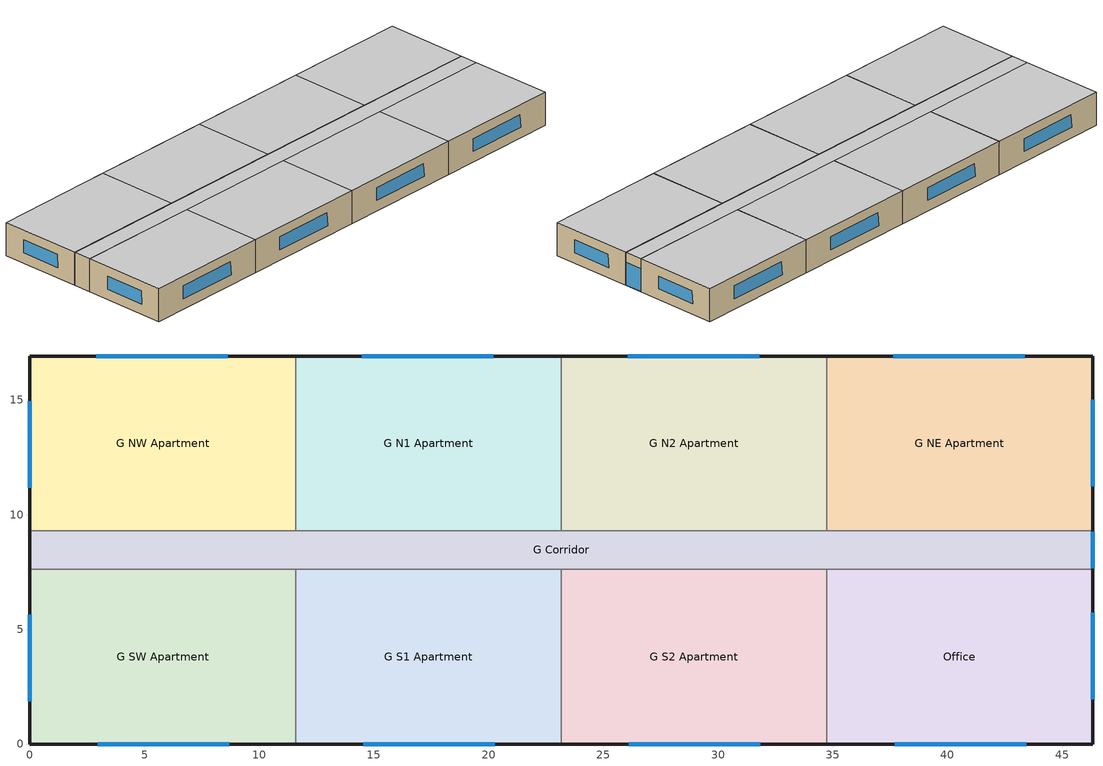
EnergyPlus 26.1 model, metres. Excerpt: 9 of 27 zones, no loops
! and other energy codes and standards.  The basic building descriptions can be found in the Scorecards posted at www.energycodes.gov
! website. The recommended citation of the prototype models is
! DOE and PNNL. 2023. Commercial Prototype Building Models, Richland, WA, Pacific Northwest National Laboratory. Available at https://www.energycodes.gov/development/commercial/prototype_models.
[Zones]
G SW Apartment
 floor ground (gGFloorSWA_Ffactor): 0,7.62 11.58,7.62 11.58,0 0,0 z0
 wall outside (CN_Ext_Wall): 0,7.62 0,0 11.58,0 z0:3.05
 wall to G Corridor (int_wall): 11.58,7.62 0,7.62 z0:3.05
 wall to G S1 Apartment (int_wall): 11.58,0 11.58,7.62 z0:3.05
 window (ResWindow_U_0.5946_SHGC_0.39): 8.69,0,0.95 8.57,0,2.16 2.95,0,2.16 2.95,0,0.98; 0,1.87,0.95 0,1.94,2.16 0,5.64,2.16 0,5.64,0.98
 ceiling adiabatic (int_slab_ceiling): 11.58,0 11.58,7.62 0,7.62 0,0 z3.05
G S1 Apartment
 floor ground (gGFloorS1A_Ffactor): 11.58,7.62 23.16,7.62 23.16,0 11.58,0 z0
 wall outside (CN_Ext_Wall): 11.58,0 23.16,0 z0:3.05
 wall to G Corridor (int_wall): 23.16,7.62 11.58,7.62 z0:3.05
 wall to G S2 Apartment (int_wall): 23.16,0 23.16,7.62 z0:3.05
 window (ResWindow_U_0.5946_SHGC_0.39): 20.27,0,0.95 20.15,0,2.16 14.53,0,2.16 14.53,0,0.98
 ceiling adiabatic (int_slab_ceiling): 23.16,0 23.16,7.62 11.58,7.62 11.58,0 z3.05
G S2 Apartment
 floor ground (gGFloorS2A_Ffactor): 23.16,7.62 34.75,7.62 34.75,0 23.16,0 z0
 wall outside (CN_Ext_Wall): 23.16,0 34.75,0 z0:3.05
 wall to G Corridor (int_wall): 34.75,7.62 23.16,7.62 z0:3.05
 wall to Office (int_wall): 34.75,0 34.75,7.62 z0:3.05
 window (ResWindow_U_0.5946_SHGC_0.39): 31.85,0,0.95 31.73,0,2.16 26.12,0,2.16 26.12,0,0.98
 ceiling adiabatic (int_slab_ceiling): 34.75,0 34.75,7.62 23.16,7.62 23.16,0 z3.05
Office
 floor ground (gGFloorSEA_Ffactor): 34.75,7.62 46.33,7.62 46.33,0 34.75,0 z0
 wall outside (CN_Ext_Wall): 34.75,0 46.33,0 46.33,7.62 z0:3.05
 wall to G Corridor (int_wall): 46.33,7.62 34.75,7.62 z0:3.05
 window (NonresWindow_U_0.5946_SHGC_0.25): 43.43,0,0.95 43.32,0,2.16 37.7,0,2.16 37.7,0,0.98; 46.33,5.71,0.95 46.33,5.64,2.16 46.33,1.94,2.16 46.33,1.94,0.98
 ceiling adiabatic (int_slab_ceiling): 46.33,0 46.33,7.62 34.75,7.62 34.75,0 z3.05
G NW Apartment
 floor ground (gGFloorNWA_Ffactor): 0,16.92 11.58,16.92 11.58,9.3 0,9.3 z0
 wall outside (CN_Ext_Wall): 11.58,16.92 0,16.92 0,9.3 z0:3.05
 wall to G Corridor (int_wall): 0,9.3 11.58,9.3 z0:3.05
 wall to G N1 Apartment (int_wall): 11.58,9.3 11.58,16.92 z0:3.05
 window (ResWindow_U_0.5946_SHGC_0.39): 0,11.16,0.95 0,11.24,2.16 0,14.94,2.16 0,14.94,0.98; 2.89,16.92,0.95 3.01,16.92,2.16 8.63,16.92,2.16 8.63,16.92,0.98
 ceiling adiabatic (int_slab_ceiling): 11.58,9.3 11.58,16.92 0,16.92 0,9.3 z3.05
G N1 Apartment
 floor ground (gGFloorN1A_Ffactor): 11.58,16.92 23.16,16.92 23.16,9.3 11.58,9.3 z0
 wall outside (CN_Ext_Wall): 23.16,16.92 11.58,16.92 z0:3.05
 wall to G Corridor (int_wall): 11.58,9.3 23.16,9.3 z0:3.05
 wall to G N2 Apartment (int_wall): 23.16,9.3 23.16,16.92 z0:3.05
 window (ResWindow_U_0.5946_SHGC_0.39): 14.48,16.92,0.95 14.59,16.92,2.16 20.21,16.92,2.16 20.21,16.92,0.98
 ceiling adiabatic (int_slab_ceiling): 23.16,9.3 23.16,16.92 11.58,16.92 11.58,9.3 z3.05
G N2 Apartment
 floor ground (gGFloorN2A_Ffactor): 23.16,16.92 34.75,16.92 34.75,9.3 23.16,9.3 z0
 wall outside (CN_Ext_Wall): 34.75,16.92 23.16,16.92 z0:3.05
 wall to G Corridor (int_wall): 23.16,9.3 34.75,9.3 z0:3.05
 wall to G NE Apartment (int_wall): 34.75,9.3 34.75,16.92 z0:3.05
 window (ResWindow_U_0.5946_SHGC_0.39): 26.06,16.92,0.95 26.17,16.92,2.16 31.79,16.92,2.16 31.79,16.92,0.98
 ceiling adiabatic (int_slab_ceiling): 34.75,9.3 34.75,16.92 23.16,16.92 23.16,9.3 z3.05
G NE Apartment
 floor ground (gGFloorNEA_Ffactor): 34.75,16.92 46.33,16.92 46.33,9.3 34.75,9.3 z0
 wall outside (CN_Ext_Wall): 46.33,9.3 46.33,16.92 34.75,16.92 z0:3.05
 wall to G Corridor (int_wall): 34.75,9.3 46.33,9.3 z0:3.05
 window (ResWindow_U_0.5946_SHGC_0.39): 46.33,15.01,0.95 46.33,14.93,2.16 46.33,11.24,2.16 46.33,11.24,0.98; 37.64,16.92,0.95 37.76,16.92,2.16 43.37,16.92,2.16 43.37,16.92,0.98
 ceiling adiabatic (int_slab_ceiling): 46.33,9.3 46.33,16.92 34.75,16.92 34.75,9.3 z3.05
G Corridor
 floor ground (gFloorC_Ffactor): 0,9.3 46.33,9.3 46.33,7.62 0,7.62 z0
 wall outside (CN_Ext_Wall): 0,9.3 0,7.62 / 46.33,7.62 46.33,9.3 z0:3.05
 window (NonresWindow_U_0.5946_SHGC_0.25): 46.33,7.67 46.33,9.25 z0.03:2.13
 ceiling adiabatic (int_slab_ceiling): 46.33,7.62 46.33,9.3 0,9.3 0,7.62 z3.05
[Building]
ApartmentMidRise: North Axis {deg}=0; Terrain=City; Loads Convergence Tolerance Value {W}=0.04; Temperature Convergence Tolerance Value {deltaC}=0.4; Solar Distribution=FullExterior; Maximum Number of Warmup Days=25; Minimum Number of Warmup Days=6
[Site:Location]
Atlanta-Hartsfield.Jackson.Intl.AP_GA_USA WMO=722190: Latitude {deg}=33.64; Longitude {deg}=-84.43; Time Zone {hr}=-5; Elevation {m}=313
[SizingPeriod:DesignDay] Day of Month=21; Dry-Bulb Temperature Range Modifier Type=DefaultMultipliers; Humidity Condition Type=Wetbulb; Barometric Pressure {Pa}=97621; Rain Indicator=No; Snow Indicator=No; Daylight Saving Time Indicator=No
Name | Month | Day Type | Maximum Dry-Bulb Temperature {C} | Daily Dry-Bulb Temperature Range {deltaC} | Wetbulb or DewPoint at Maximum Dry-Bulb {C} | Wind Speed {m/s} | Wind Direction {deg} | Solar Model Indicator | Sky Clearness | ASHRAE Clear Sky Optical Depth for Beam Irradiance (taub) | ASHRAE Clear Sky Optical Depth for Diffuse Irradiance (taud)
Atlanta-Hartsfield.Jackson.Intl.AP_GA_USA Ann Htg 99.6% Condns DB | 1 | WinterDesignDay | -6.3 | 0 | -6.3 | 5.3 | 320 | ASHRAEClearSky | 0
Atlanta-Hartsfield.Jackson.Intl.AP_GA_USA Ann Clg .4% Condns DB=>MWB | 7 | SummerDesignDay | 34.4 | 9.5 | 23.5 | 4 | 300 | ASHRAETau |  | 0.556 | 1.779
[Site:WaterMainsTemperature]
Calculation Method=Correlation; Annual Average Outdoor Air Temperature {C}=16.6; Maximum Difference In Monthly Average Outdoor Air Temperatures {deltaC}=22.5
[Site:GroundTemperature:FCfactorMethod]
16, 11.9, 7.7, 4, 7.9, 13.8, 17.2, 20.8, 24.8, 26.1, 26.5, 22.5
[Material]
Name | Roughness | Thickness {m} | Conductivity {W/m-K} | Density {kg/m3} | Specific Heat {J/kg-K} | Thermal Absorptance | Solar Absorptance | Visible Absorptance
Std Wood 6inch | MediumSmooth | 0.15 | 0.12 | 540 | 1210 | 0.9 | 0.7 | 0.7
G01 13mm gypsum board | Smooth | 0.0127 | 0.16 | 800 | 1090 | 0.9 | 0.7 | 0.5
100mm Normalweight concrete floor | MediumRough | 0.1016 | 2.31 | 2322 | 832
[Material:NoMass] Thermal Absorptance=0.9; Solar Absorptance=0.7
Name | Roughness | Thermal Resistance {m2-K/W} | Visible Absorptance
CP02 CARPET PAD | VeryRough | 0.21648 | 0.8
CN_Wall_Insulation | MediumRough | 2.33 | 0.7
[Construction]
InteriorFurnishings: Std Wood 6inch
int_wall: G01 13mm gypsum board, G01 13mm gypsum board
int_slab_ceiling: CP02 CARPET PAD, 100mm Normalweight concrete floor
NonresWindow_U_0.5946_SHGC_0.25: Nonres Window Glazing Layer
ResWindow_U_0.5946_SHGC_0.39: Res Window Glazing Layer
CN_Ext_Wall: CN_Wall_Insulation
[WindowMaterial:SimpleGlazingSystem] U-Factor {W/m2-K}=5.8; Solar Heat Gain Coefficient=0.7
Name | Visible Transmittance
Nonres Window Glazing Layer | 0.25
Res Window Glazing Layer | 0.39
[Construction:FfactorGroundFloor] F-Factor {W/m-K}=1.26363
Name | Area {m2} | PerimeterExposed {m}
gFloorC_Ffactor | 77.6585 | 3.3526
gGFloorN1A_Ffactor; gGFloorN2A_Ffactor; gGFloorS1A_Ffactor; gGFloorS2A_Ffactor | 88.2487 | 11.5818
gGFloorNEA_Ffactor; gGFloorNWA_Ffactor; gGFloorSWA_Ffactor; gGFloorSEA_Ffactor | 88.2487 | 19.2014
[Zone] Type=1; Multiplier=1
G SW Apartment; G NW Apartment; Office; G NE Apartment; G N1 Apartment; G N2 Apartment; G S1 Apartment; G S2 Apartment; G Corridor
[InternalMass] Construction=InteriorFurnishings; Surface Area {m2}=88.2493
Name | Zone or ZoneList
G InternalMass SWA | G SW Apartment
G InternalMass NWA | G NW Apartment
G InternalMass SEA | Office
G InternalMass NEA | G NE Apartment
G InternalMass N1A | G N1 Apartment
G InternalMass N2A | G N2 Apartment
G InternalMass S1A | G S1 Apartment
G InternalMass S2A | G S2 Apartment
[People] Fraction Radiant=1; Sensible Heat Fraction=autosize; Activity Level Schedule=Activity Schedule
Name | Zone or ZoneList or Space or SpaceList | Number of People Schedule | Number of People Calculation Method | Number of People | Floor Area per Person {m2/person}
Occup_GSW | G SW Apartment | OCC_APT_SCH_WORKING_FAMILY | People | 2.5
Occup_GNW | G NW Apartment | OCC_APT_SCH_STAY_HOME_FAMILY | People | 2.5
Occup_Office | Office | OCC_OFF_w_SB_SCH | Area/Person |  | 18.5806
Occup_GNE | G NE Apartment | OCC_APT_SCH_STAY_HOME_FAMILY | People | 2.5
Occup_GN1 | G N1 Apartment | OCC_APT_SCH_STAY_HOME_FAMILY | People | 2.5
Occup_GN2 | G N2 Apartment | OCC_APT_SCH_STAY_HOME_FAMILY | People | 2.5
Occup_GS1 | G S1 Apartment | OCC_APT_SCH_WORKING_FAMILY | People | 2.5
Occup_GS2 | G S2 Apartment | OCC_APT_SCH_WORKING_FAMILY | People | 2.5
Occup_G CORRIDOR | G Corridor | OCC_APT_SCH_CORRIDOR | People | 4.18
[Lights] Design Level Calculation Method=Watts/Area; Return Air Fraction=0; Fraction Radiant=0.6; Fraction Visible=0.2; Fraction Replaceable=1; Return Air Fraction Calculated from Plenum Temperature=No
Name | Zone or ZoneList or Space or SpaceList | Schedule | Watts per Floor Area {W/m2}
Lighting_hardwired_GSW | G SW Apartment | ltg_sch_apartment_hardwired | 16.46877
Lighting_hardwired_GNW | G NW Apartment | ltg_sch_apartment_hardwired | 16.46877
Lighting_hardwired_Office | Office | ltg_sch_office | 11.84029
Lighting_hardwired_GNE | G NE Apartment | ltg_sch_apartment_hardwired | 16.46877
Lighting_hardwired_GN1 | G N1 Apartment | ltg_sch_apartment_hardwired | 16.46877
Lighting_hardwired_GN2 | G N2 Apartment | ltg_sch_apartment_hardwired | 16.46877
Lighting_hardwired_GS1 | G S1 Apartment | ltg_sch_apartment_hardwired | 16.46877
Lighting_hardwired_GS2 | G S2 Apartment | ltg_sch_apartment_hardwired | 16.46877
Lighting_hardwired_GC | G Corridor | ltg_sch_corridor | 5.81832
Lighting_plugin_GSW | G SW Apartment | ltg_sch_apartment_plugin | 0.96875
Lighting_plugin_GNW | G NW Apartment | ltg_sch_apartment_plugin | 0.96875
Lighting_plugin_GNE | G NE Apartment | ltg_sch_apartment_plugin | 0.96875
Lighting_plugin_GN1 | G N1 Apartment | ltg_sch_apartment_plugin | 0.96875
Lighting_plugin_GN2 | G N2 Apartment | ltg_sch_apartment_plugin | 0.96875
Lighting_plugin_GS1 | G S1 Apartment | ltg_sch_apartment_plugin | 0.96875
Lighting_plugin_GS2 | G S2 Apartment | ltg_sch_apartment_plugin | 0.96875
[ElectricEquipment] Fraction Latent=0
Name | Zone or ZoneList or Space or SpaceList | Schedule | Design Level Calculation Method | Watts per Floor Area {W/m2} | Fraction Radiant | Fraction Lost | Design Level {W}
Plug_GSW | G SW Apartment | EQP_APT_SCH | Watts/Area | 6.67 | 0.5 | 0
Plug_GNW | G NW Apartment | EQP_APT_SCH | Watts/Area | 6.67 | 0.5 | 0
Plug_Office | Office | EQP_OFF_SCH | Watts/Area | 6.67 | 0.5 | 0
Plug_GNE | G NE Apartment | EQP_APT_SCH | Watts/Area | 6.67 | 0.5 | 0
Plug_GN1 | G N1 Apartment | EQP_APT_SCH | Watts/Area | 6.67 | 0.5 | 0
Plug_GN2 | G N2 Apartment | EQP_APT_SCH | Watts/Area | 6.67 | 0.5 | 0
Plug_GS1 | G S1 Apartment | EQP_APT_SCH | Watts/Area | 6.67 | 0.5 | 0
Plug_GS2 | G S2 Apartment | EQP_APT_SCH | Watts/Area | 6.67 | 0.5 | 0
G Corridor_Elevators_Equip | G Corridor | BLDG_ELEVATORS | EquipmentLevel |  | 0 | 0.95 | 8012.15
Elevators_Lights_Fan | G Corridor | ELEV_LIGHT_FAN_SCH_24_7 | EquipmentLevel |  | 0 | 0.95 | 162
[ZoneInfiltration:DesignFlowRate] Design Flow Rate Calculation Method=AirChanges/Hour; Design Flow Rate {m3/s}=0; Air Changes per Hour {1/hr}=1.5; Constant Term Coefficient=1; Temperature Term Coefficient=0; Velocity Term Coefficient=0; Velocity Squared Term Coefficient=0
Name | Zone or ZoneList or Space or SpaceList | Schedule
Infil_GSW | G SW Apartment | INF_APT_SCH
Infil_GNW | G NW Apartment | INF_APT_SCH
Infil_Office | Office | INF_OFF_SCH
Infil_GNE | G NE Apartment | INF_APT_SCH
Infil_GN1 | G N1 Apartment | INF_APT_SCH
Infil_GN2 | G N2 Apartment | INF_APT_SCH
Infil_GS1 | G S1 Apartment | INF_APT_SCH
Infil_GS2 | G S2 Apartment | INF_APT_SCH
Infil_GC | G Corridor | INF_COR_SCH
Door_Infil_GC | G Corridor | INFIL_Door_Opening_SCH
[Exterior:Lights]
Facade Lighting: Schedule=Exterior_Lgt_ALWAYS_ON; Design Level {W}=5317; Control Option=AstronomicalClock
[ZoneVentilation:WindandStackOpenArea] Opening Area {m2}=0.0374; Opening Area Fraction Schedule=Sliding_Doors_Ventilation_Availability_SCH; Opening Effectiveness=autocalculate; Height Difference {m}=6.0957; Discharge Coefficient for Opening=autocalculate; Minimum Indoor Temperature {C}=18.89; Maximum Indoor Temperature {C}=25.56; Delta Temperature {deltaC}=-100; Minimum Outdoor Temperature {C}=15.56; Maximum Outdoor Temperature {C}=23.89; Maximum Wind Speed {m/s}=40
Name | Zone or Space | Effective Angle {deg}
G SW Apartment Sliding Door Ventilation | G SW Apartment | 180
G NW Apartment Sliding Door Ventilation | G NW Apartment | 0
G NE Apartment Sliding Door Ventilation | G NE Apartment | 0
G N1 Apartment Sliding Door Ventilation | G N1 Apartment | 0
G N2 Apartment Sliding Door Ventilation | G N2 Apartment | 0
G S1 Apartment Sliding Door Ventilation | G S1 Apartment | 180
G S2 Apartment Sliding Door Ventilation | G S2 Apartment | 180
[AvailabilityManager:Scheduled] Schedule=COMPACT HVAC-ALWAYS 1
Split GSW Availability Manager; Split GNW Availability Manager; Split Office Availability Manager; Split GNE Availability Manager; Split GN1 Availability Manager; Split GN2 Availability Manager; Split GS1 Availability Manager; Split GS2 Availability Manager; Split MSW Availability Manager; Split MNW Availability Manager; Split MSE Availability Manager; Split MNE Availability Manager; Split MN1 Availability Manager; Split MN2 Availability Manager; Split MS1 Availability Manager; Split MS2 Availability Manager; Split TSW Availability Manager; Split TNW Availability Manager; Split TSE Availability Manager; Split TNE Availability Manager; Split TN1 Availability Manager; Split TN2 Availability Manager; Split TS1 Availability Manager; Split TS2 Availability Manager
[Schedule:Compact]
OCC_APT_SCH_STAY_HOME_FAMILY; OCC_APT_SCH_CORRIDOR: Through: 12/31, For: AllDays, Until: 7:00, 1, Until: 8:00, 0.85, Until: 9:00, 0.39, Until: 16:00, 0.25, Until: 17:00, 0.3, Until: 18:00, 0.52, Until: 21:00, 0.87, Until: 24:00, 1
OCC_APT_SCH_WORKING_FAMILY: Through: 12/31, For: SummerDesignDay, Until: 24:00, 1, For: WinterDesignDay, Until: 24:00, 0, For: Weekday, Until: 8:00, 1, Until: 18:00, 0, Until: 24:00, 1, For: Weekend AllOtherDays, Until: 11:00, 1, Until: 15:00, 0.5, Until: 16:00, 0, Until: 24:00, 1
OCC_OFF_w_SB_SCH: Through: 12/31, For: Weekdays, Until: 01:00, 0, Until: 02:00, 0, Until: 03:00, 0, Until: 04:00, 0, Until: 05:00, 0, Until: 06:00, 0, Until: 07:00, 0, Until: 08:00, 0, Until: 09:00, 1, Until: 10:00, 1, Until: 11:00, 1, Until: 12:00, 1, Until: 13:00, 0, Until: 14:00, 1, Until: 15:00, 0, Until: 16:00, 1, Until: 17:00, 1, Until: 18:00, 0, Until: 19:00, 0, Until: 20:00, 0, Until: 21:00, 0, Until: 22:00, 0, Until: 23:00, 0, Until: 24:00, 0, For: AllOtherDays, Until: 01:00, 0, Until: 02:00, 0, Until: 03:00, 0, Until: 04:00, 0, Until: 05:00, 0, Until: 06:00, 0, Until: 07:00, 0, Until: 08:00, 0, Until: 09:00, 0, Until: 10:00, 0, Until: 11:00, 0, Until: 12:00, 0, Until: 13:00, 0, Until: 14:00, 0, Until: 15:00, 0, Until: 16:00, 0, Until: 17:00, 0, Until: 18:00, 0, Until: 19:00, 0, Until: 20:00, 0, Until: 21:00, 0, Until: 22:00, 0, Until: 23:00, 0, Until: 24:00, 0
EQP_APT_SCH: Through: 12/31, For: AllDays, Until: 1:00, 0.45, Until: 2:00, 0.41, Until: 3:00, 0.39, Until: 5:00, 0.38, Until: 6:00, 0.43, Until: 7:00, 0.54, Until: 8:00, 0.65, Until: 9:00, 0.66, Until: 10:00, 0.67, Until: 11:00, 0.69, Until: 12:00, 0.7, Until: 13:00, 0.69, Until: 14:00, 0.66, Until: 15:00, 0.65, Until: 16:00, 0.68, Until: 17:00, 0.8, Until: 19:00, 1, Until: 20:00, 0.93, Until: 21:00, 0.89, Until: 22:00, 0.85, Until: 23:00, 0.71, Until: 24:00, 0.58
EQP_OFF_SCH: Through: 12/31, For: SummerDesignDay, Until: 24:00, 1, For: WinterDesignDay, Until: 24:00, 0, For: Weekdays, Until: 7:00, 0.33, Until: 8:00, 0.5, Until: 12:00, 1, Until: 13:00, 0.94, Until: 17:00, 1, Until: 18:00, 0.5, Until: 24:00, 0.33, For AllOtherDays, Until: 24:00, 0.33
INF_APT_SCH; INF_OFF_SCH; INF_COR_SCH; Exterior_Lgt_ALWAYS_ON; COMPACT HVAC-ALWAYS 1; ELEV_LIGHT_FAN_SCH_24_7: Through: 12/31, For: AllDays, Until: 24:00, 1
INFIL_Door_Opening_SCH: Through: 12/31, For: AllDays, Until: 06:00, 0, Until: 07:00, 0.144, Until: 08:00, 1, Until: 17:00, 0.144, Until: 18:00, 1, Until: 22:00, 0.144, Until: 24:00, 0
Activity Schedule: Through: 12/31, For: AllDays, Until: 24:00, 95
Sliding_Doors_Ventilation_Availability_SCH: Through: 12/31, For: WinterDesignDay SummerDesignDay, Until: 24:00, 0, For: Allotherdays, Until: 6:00, 0, Until: 22:00, 1, Until: 24:00, 0
[SCHEDULE:COMPACT]
ltg_sch_office: Through: 12/31, For: SummerDesignDay, Until: 24:00, 1, For: WinterDesignDay, Until: 24:00, 0, For: Weekdays, Until: 8:00, 0.18, Until: 12:00, 0.9, Until: 13:00, 0.8, Until: 17:00, 0.9, Until: 24:00, 0.18, For: Saturday, Until: 24:00, 0.18, For: AllOtherDays, Until: 24:00, 0.18
ltg_sch_corridor: Through: 12/31, For: SummerDesignDay, Until: 24:00, 1, For: WinterDesignDay, Until: 24:00, 0, For: Weekdays, Until: 24:00, 1, For: Saturday, Until: 24:00, 1, For: AllOtherDays, Until: 24:00, 1
ltg_sch_apartment_hardwired; ltg_sch_apartment_plugin: Through: 12/31, For: SummerDesignDay, Until: 24:00, 1, For: WinterDesignDay, Until: 24:00, 0, For: Weekdays, Until: 4:00, 0.01132, Until: 5:00, 0.03395, Until: 6:00, 0.07355, Until: 7:00, 0.07921, Until: 8:00, 0.07355, Until: 9:00, 0.03395, Until: 15:00, 0.02263, Until: 16:00, 0.03961, Until: 17:00, 0.07921, Until: 18:00, 0.11316, Until: 19:00, 0.15277, Until: 21:00, 0.18106, Until: 22:00, 0.12448, Until: 23:00, 0.0679, Until: 24:00, 0.02829, For: Saturday, Until: 4:00, 0.01132, Until: 5:00, 0.03395, Until: 6:00, 0.07355, Until: 7:00, 0.07921, Until: 8:00, 0.07355, Until: 9:00, 0.03395, Until: 15:00, 0.02263, Until: 16:00, 0.03961, Until: 17:00, 0.07921, Until: 18:00, 0.11316, Until: 19:00, 0.15277, Until: 21:00, 0.18106, Until: 22:00, 0.12448, Until: 23:00, 0.0679, Until: 24:00, 0.02829, For: AllOtherDays, Until: 4:00, 0.01132, Until: 5:00, 0.03395, Until: 6:00, 0.07355, Until: 7:00, 0.07921, Until: 8:00, 0.07355, Until: 9:00, 0.03395, Until: 15:00, 0.02263, Until: 16:00, 0.03961, Until: 17:00, 0.07921, Until: 18:00, 0.11316, Until: 19:00, 0.15277, Until: 21:00, 0.18106, Until: 22:00, 0.12448, Until: 23:00, 0.0679, Until: 24:00, 0.02829
BLDG_ELEVATORS: Through: 12/31, For: WinterDesignDay, Until: 24:00, 0.12, For: SummerDesignDay, Until: 24:00, 0.5, For: Allotherdays, Until: 04:00, 0.12, Until: 05:00, 0.12, Until: 06:00, 0.2, Until: 07:00, 0.4, Until: 09:00, 0.5, Until: 10:00, 0.35, Until: 16:00, 0.15, Until: 17:00, 0.35, Until: 19:00, 0.5, Until: 21:00, 0.4, Until: 22:00, 0.3, Until: 23:00, 0.2, Until: 24:00, 0.12
